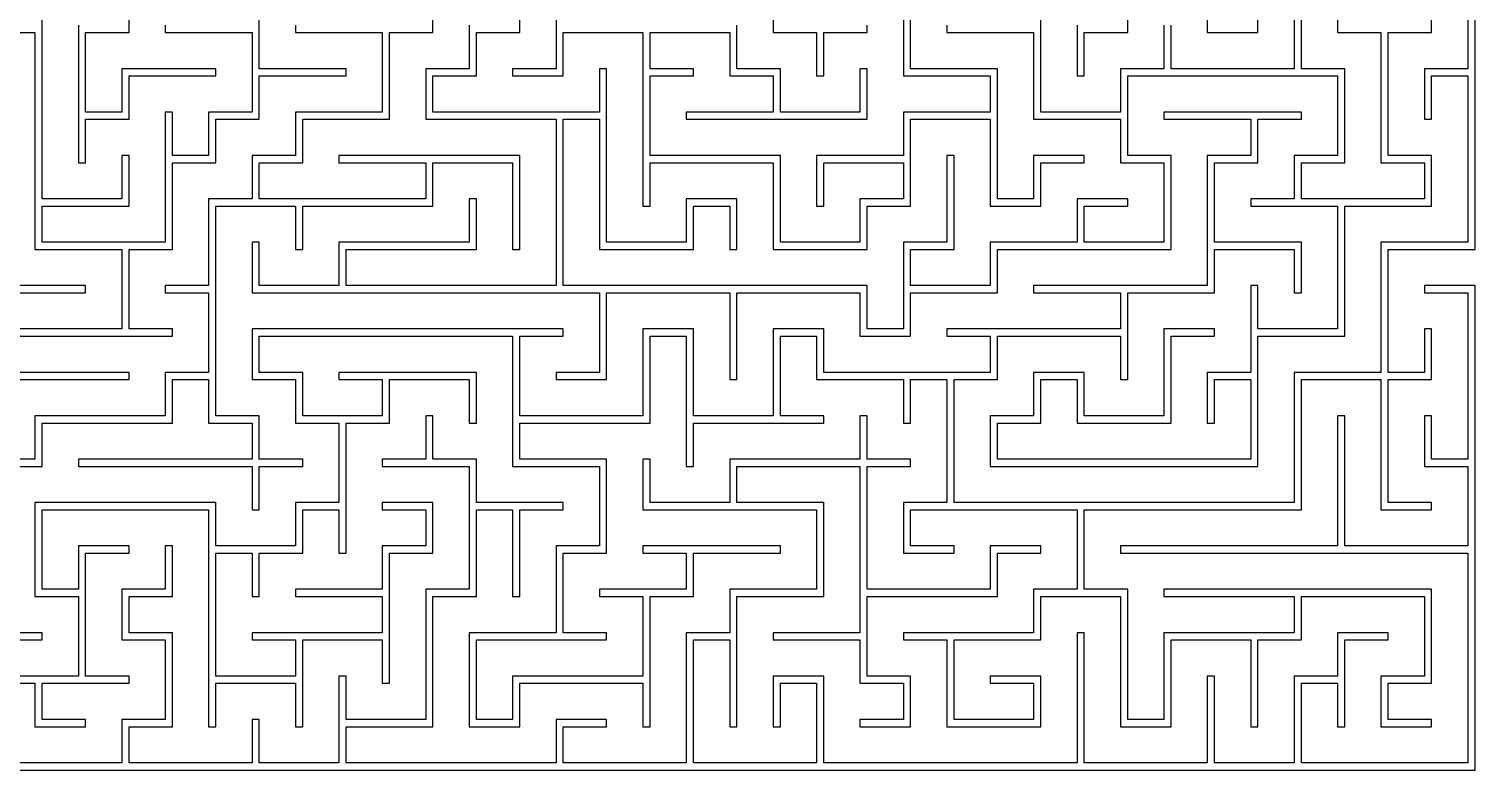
# Model space of a CAD drawing. Header units: millimetres. Extents: x 0 to 72.2, y 0 to 72.2.
# Drawn here: x 24.28 to 72.24, y 0 to 24.6 of the extents above; entities that cross this region are included whole.
import ezdxf

# ---------------------------------------------------------------- set-up
doc = ezdxf.new("R2010")
doc.units = ezdxf.units.MM
doc.layers.add('C18', color=7, linetype='CONTINUOUS', true_color=0x000000)

msp = doc.modelspace()

# ---------------------------------------------------------------- linework, layer by layer
at = {"layer": 'C18'}
for p, q in [((72.24, 17.28), (72.24, 72.24)), ((67.68, 30.24), (67.68, 24.48)), ((72, 30.24), (72, 23.28)), ((41.76, 28.8), (41.76, 23.28)), ((24.72, 18.96), (24.72, 27.36)), ((57.84, 21.84), (57.84, 27.36)), ((65.04, 24.48), (65.04, 27.36)), ((27.6, 24.48), (27.6, 25.92)), ((31.92, 23.28), (31.92, 25.92)), ((37.68, 24.48), (37.68, 25.92)), ((40.56, 24.48), (40.56, 26.16)), ((48.96, 25.92), (48.96, 24.48)), ((53.28, 25.92), (53.28, 23.04)), ((53.52, 23.28), (53.52, 25.92)), ((60.72, 24.48), (60.72, 25.92)), ((63.36, 25.92), (63.36, 24.48)), ((66.24, 26.16), (66.24, 23.28)), ((66.48, 23.28), (66.48, 26.16)), ((70.8, 24.48), (70.8, 26.16)), ((21.84, 24.48), (24.48, 24.48)), ((24.48, 24.48), (24.48, 17.28)), ((25.92, 24.72), (25.92, 20.16)), ((26.16, 21.84), (26.16, 24.48)), ((26.16, 24.48), (27.6, 24.48)), ((28.8, 24.72), (28.8, 24.48)), ((28.8, 24.48), (31.68, 24.48)), ((31.68, 24.48), (31.68, 21.84)), ((33.12, 24.72), (33.12, 24.48)), ((33.12, 24.48), (36, 24.48)), ((36, 24.48), (36, 21.84)), ((36.24, 21.6), (36.24, 24.48)), ((36.24, 24.48), (37.68, 24.48)), ((38.88, 24.72), (38.88, 23.28)), ((39.12, 23.04), (39.12, 24.48)), ((39.12, 24.48), (40.56, 24.48)), ((42, 23.04), (42, 24.48)), ((42, 24.48), (44.64, 24.48)), ((44.64, 24.48), (44.64, 18.72)), ((44.88, 23.28), (44.88, 24.48)), ((44.88, 24.48), (47.52, 24.48)), ((47.52, 24.48), (47.52, 23.04)), ((47.76, 23.28), (47.76, 24.72)), ((48.96, 24.48), (50.4, 24.48)), ((50.4, 24.48), (50.4, 23.04)), ((50.64, 23.04), (50.64, 24.48)), ((50.64, 24.48), (52.08, 24.48)), ((52.08, 24.48), (52.08, 24.72)), ((54.72, 24.72), (54.72, 24.48)), ((54.72, 24.48), (57.6, 24.48)), ((57.6, 24.48), (57.6, 21.6)), ((59.04, 24.72), (59.04, 23.04)), ((59.28, 23.04), (59.28, 24.48)), ((59.28, 24.48), (60.72, 24.48)), ((61.92, 24.72), (61.92, 23.28)), ((62.16, 23.28), (62.16, 24.72)), ((63.36, 24.48), (65.04, 24.48)), ((67.68, 24.48), (69.12, 24.48)), ((69.12, 24.48), (69.12, 20.16)), ((69.36, 20.4), (69.36, 24.48)), ((69.36, 24.48), (70.8, 24.48)), ((30.48, 23.28), (27.36, 23.28)), ((27.36, 23.28), (27.36, 21.84)), ((27.6, 21.6), (27.6, 23.04)), ((27.6, 23.04), (30.48, 23.04)), ((30.48, 23.04), (30.48, 23.28)), ((34.8, 23.28), (31.92, 23.28)), ((31.92, 21.6), (31.92, 23.04)), ((31.92, 23.04), (34.8, 23.04)), ((34.8, 23.04), (34.8, 23.28)), ((38.88, 23.28), (37.44, 23.28)), ((37.44, 23.28), (37.44, 21.6)), ((37.68, 21.84), (37.68, 23.04)), ((37.68, 23.04), (39.12, 23.04)), ((41.76, 23.28), (40.32, 23.28)), ((40.32, 23.28), (40.32, 23.04)), ((40.32, 23.04), (42, 23.04)), ((43.44, 23.28), (43.2, 23.28)), ((43.2, 23.28), (43.2, 21.84)), ((43.44, 17.52), (43.44, 23.28)), ((46.32, 23.28), (44.88, 23.28)), ((44.88, 20.4), (44.88, 23.04)), ((44.88, 23.04), (46.32, 23.04)), ((46.32, 23.04), (46.32, 23.28)), ((47.52, 23.04), (48.96, 23.04)), ((49.2, 23.28), (47.76, 23.28)), ((48.96, 23.04), (48.96, 21.84)), ((49.2, 21.84), (49.2, 23.28)), ((50.4, 23.04), (50.64, 23.04)), ((52.08, 23.28), (51.84, 23.28)), ((51.84, 23.28), (51.84, 21.84)), ((52.08, 21.6), (52.08, 23.28)), ((53.28, 23.04), (56.16, 23.04)), ((56.4, 23.28), (53.52, 23.28)), ((56.16, 23.04), (56.16, 21.84)), ((56.4, 18.96), (56.4, 23.28)), ((59.04, 23.04), (59.28, 23.04)), ((61.92, 23.28), (60.48, 23.28)), ((60.48, 23.28), (60.48, 21.84)), ((60.72, 20.4), (60.72, 23.04)), ((60.72, 23.04), (67.68, 23.04)), ((66.24, 23.28), (62.16, 23.28)), ((67.92, 23.28), (66.48, 23.28)), ((67.68, 23.04), (67.68, 20.4)), ((67.92, 20.16), (67.92, 23.28)), ((72, 23.28), (70.56, 23.28)), ((70.56, 23.28), (70.56, 21.6)), ((70.8, 21.6), (70.8, 23.04)), ((70.8, 23.04), (72, 23.04)), ((72, 23.04), (72, 17.52)), ((27.36, 21.84), (26.16, 21.84)), ((26.16, 20.16), (26.16, 21.6)), ((26.16, 21.6), (27.6, 21.6)), ((29.04, 21.84), (28.8, 21.84)), ((28.8, 21.84), (28.8, 17.52)), ((29.04, 20.4), (29.04, 21.84)), ((31.68, 21.84), (30.24, 21.84)), ((30.24, 21.84), (30.24, 20.4)), ((30.48, 20.16), (30.48, 21.6)), ((30.48, 21.6), (31.92, 21.6)), ((36, 21.84), (33.12, 21.84)), ((33.12, 21.84), (33.12, 20.4)), ((33.36, 20.16), (33.36, 21.6)), ((33.36, 21.6), (36.24, 21.6)), ((37.44, 21.6), (41.76, 21.6)), ((43.2, 21.84), (37.68, 21.84)), ((41.76, 21.6), (41.76, 16.08)), ((42, 16.08), (42, 21.6)), ((42, 21.6), (43.2, 21.6)), ((43.2, 21.6), (43.2, 17.28)), ((48.96, 21.84), (46.08, 21.84)), ((46.08, 21.84), (46.08, 21.6)), ((46.08, 21.6), (52.08, 21.6)), ((51.84, 21.84), (49.2, 21.84)), ((56.16, 21.84), (53.28, 21.84)), ((53.28, 21.84), (53.28, 20.4)), ((53.52, 18.72), (53.52, 21.6)), ((53.52, 21.6), (56.16, 21.6)), ((56.16, 21.6), (56.16, 18.72)), ((57.6, 21.6), (60.48, 21.6)), ((60.48, 21.84), (57.84, 21.84)), ((60.48, 21.6), (60.48, 20.16)), ((66.48, 21.84), (61.92, 21.84)), ((61.92, 21.84), (61.92, 21.6)), ((61.92, 21.6), (64.8, 21.6)), ((64.8, 21.6), (64.8, 20.4)), ((65.04, 20.16), (65.04, 21.6)), ((65.04, 21.6), (66.48, 21.6)), ((66.48, 21.6), (66.48, 21.84)), ((70.56, 21.6), (70.8, 21.6)), ((25.92, 20.16), (26.16, 20.16)), ((27.6, 20.4), (27.36, 20.4)), ((27.36, 20.4), (27.36, 18.96)), ((27.6, 18.72), (27.6, 20.4)), ((30.24, 20.4), (29.04, 20.4)), ((29.04, 17.28), (29.04, 20.16)), ((29.04, 20.16), (30.48, 20.16)), ((33.12, 20.4), (31.68, 20.4)), ((31.68, 20.4), (31.68, 18.96)), ((31.92, 18.96), (31.92, 20.16)), ((31.92, 20.16), (33.36, 20.16)), ((40.56, 20.4), (34.56, 20.4)), ((34.56, 20.4), (34.56, 20.16)), ((34.56, 20.16), (37.44, 20.16)), ((37.44, 20.16), (37.44, 18.96)), ((37.68, 18.72), (37.68, 20.16)), ((37.68, 20.16), (40.32, 20.16)), ((40.32, 20.16), (40.32, 17.28)), ((40.56, 17.28), (40.56, 20.4)), ((49.2, 20.4), (44.88, 20.4)), ((44.88, 18.72), (44.88, 20.16)), ((44.88, 20.16), (48.96, 20.16)), ((48.96, 20.16), (48.96, 17.28)), ((49.2, 17.52), (49.2, 20.4)), ((53.28, 20.4), (50.4, 20.4)), ((50.4, 20.4), (50.4, 18.72)), ((50.64, 18.72), (50.64, 20.16)), ((50.64, 20.16), (53.28, 20.16)), ((53.28, 20.16), (53.28, 18.96)), ((54.96, 20.4), (54.72, 20.4)), ((54.72, 20.4), (54.72, 17.52)), ((54.96, 17.28), (54.96, 20.4)), ((59.28, 20.4), (57.6, 20.4)), ((57.6, 20.4), (57.6, 18.96)), ((57.84, 18.72), (57.84, 20.16)), ((57.84, 20.16), (59.28, 20.16)), ((59.28, 20.16), (59.28, 20.4)), ((60.48, 20.16), (61.92, 20.16)), ((62.16, 20.4), (60.72, 20.4)), ((61.92, 20.16), (61.92, 17.52)), ((62.16, 17.28), (62.16, 20.4)), ((64.8, 20.4), (63.36, 20.4)), ((63.36, 20.4), (63.36, 16.08)), ((63.6, 17.52), (63.6, 20.16)), ((63.6, 20.16), (65.04, 20.16)), ((67.68, 20.4), (66.24, 20.4)), ((66.24, 20.4), (66.24, 18.96)), ((66.48, 18.96), (66.48, 20.16)), ((66.48, 20.16), (67.92, 20.16)), ((69.12, 20.16), (70.56, 20.16)), ((70.8, 20.4), (69.36, 20.4)), ((70.56, 20.16), (70.56, 18.96)), ((70.8, 18.72), (70.8, 20.4)), ((27.36, 18.96), (24.72, 18.96)), ((24.72, 17.52), (24.72, 18.72)), ((24.72, 18.72), (27.6, 18.72)), ((31.68, 18.96), (30.24, 18.96)), ((30.24, 18.96), (30.24, 16.08)), ((30.48, 11.76), (30.48, 18.72)), ((30.48, 18.72), (33.12, 18.72)), ((37.44, 18.96), (31.92, 18.96)), ((33.12, 18.72), (33.12, 17.28)), ((33.36, 17.28), (33.36, 18.72)), ((33.36, 18.72), (37.68, 18.72)), ((39.12, 18.96), (38.88, 18.96)), ((38.88, 18.96), (38.88, 17.52)), ((39.12, 17.28), (39.12, 18.96)), ((44.64, 18.72), (44.88, 18.72)), ((47.76, 18.96), (46.08, 18.96)), ((46.08, 18.96), (46.08, 17.52)), ((46.32, 17.28), (46.32, 18.72)), ((46.32, 18.72), (47.52, 18.72)), ((47.52, 18.72), (47.52, 17.28)), ((47.76, 17.28), (47.76, 18.96)), ((50.4, 18.72), (50.64, 18.72)), ((53.28, 18.96), (51.84, 18.96)), ((51.84, 18.96), (51.84, 17.52)), ((52.08, 17.28), (52.08, 18.72)), ((52.08, 18.72), (53.52, 18.72)), ((56.16, 18.72), (57.84, 18.72)), ((57.6, 18.96), (56.4, 18.96)), ((60.72, 18.96), (59.04, 18.96)), ((59.04, 18.96), (59.04, 17.52)), ((59.28, 17.52), (59.28, 18.72)), ((59.28, 18.72), (60.72, 18.72)), ((60.72, 18.72), (60.72, 18.96)), ((66.24, 18.96), (64.8, 18.96)), ((64.8, 18.96), (64.8, 18.72)), ((64.8, 18.72), (67.68, 18.72)), ((70.56, 18.96), (66.48, 18.96)), ((67.68, 18.72), (67.68, 14.64)), ((67.92, 14.4), (67.92, 18.72)), ((67.92, 18.72), (70.8, 18.72)), ((24.48, 17.28), (27.36, 17.28)), ((28.8, 17.52), (24.72, 17.52)), ((27.36, 17.28), (27.36, 14.64)), ((27.6, 14.64), (27.6, 17.28)), ((27.6, 17.28), (29.04, 17.28)), ((31.92, 17.52), (31.68, 17.52)), ((31.68, 17.52), (31.68, 15.84)), ((31.92, 16.08), (31.92, 17.52)), ((33.12, 17.28), (33.36, 17.28)), ((38.88, 17.52), (34.56, 17.52)), ((34.56, 17.52), (34.56, 16.08)), ((34.8, 16.08), (34.8, 17.28)), ((34.8, 17.28), (39.12, 17.28)), ((40.32, 17.28), (40.56, 17.28)), ((43.2, 17.28), (46.32, 17.28)), ((46.08, 17.52), (43.44, 17.52)), ((47.52, 17.28), (47.76, 17.28)), ((48.96, 17.28), (52.08, 17.28)), ((51.84, 17.52), (49.2, 17.52)), ((54.72, 17.52), (53.28, 17.52)), ((53.28, 17.52), (53.28, 14.64)), ((53.52, 16.08), (53.52, 17.28)), ((53.52, 17.28), (54.96, 17.28)), ((59.04, 17.52), (56.16, 17.52)), ((56.16, 17.52), (56.16, 16.08)), ((56.4, 15.84), (56.4, 17.28)), ((56.4, 17.28), (62.16, 17.28)), ((61.92, 17.52), (59.28, 17.52)), ((66.48, 17.52), (63.6, 17.52)), ((63.6, 15.84), (63.6, 17.28)), ((63.6, 17.28), (66.24, 17.28)), ((66.24, 17.28), (66.24, 15.84)), ((66.48, 15.84), (66.48, 17.52)), ((72, 17.52), (69.12, 17.52)), ((69.12, 17.52), (69.12, 13.2)), ((69.36, 13.2), (69.36, 17.28)), ((69.36, 17.28), (72.24, 17.28)), ((21.6, 15.84), (26.16, 15.84)), ((26.16, 16.08), (23.28, 16.08)), ((26.16, 15.84), (26.16, 16.08)), ((30.24, 16.08), (28.8, 16.08)), ((28.8, 16.08), (28.8, 15.84)), ((28.8, 15.84), (30.24, 15.84)), ((30.24, 15.84), (30.24, 13.2)), ((31.68, 15.84), (43.2, 15.84)), ((34.56, 16.08), (31.92, 16.08)), ((41.76, 16.08), (34.8, 16.08)), ((52.08, 16.08), (42, 16.08)), ((43.2, 15.84), (43.2, 13.2)), ((43.44, 12.96), (43.44, 15.84)), ((43.44, 15.84), (47.52, 15.84)), ((47.52, 15.84), (47.52, 12.96)), ((47.76, 12.96), (47.76, 15.84)), ((47.76, 15.84), (51.84, 15.84)), ((51.84, 15.84), (51.84, 14.4)), ((52.08, 14.64), (52.08, 16.08)), ((56.16, 16.08), (53.52, 16.08)), ((53.52, 14.4), (53.52, 15.84)), ((53.52, 15.84), (56.4, 15.84)), ((63.36, 16.08), (57.6, 16.08)), ((57.6, 16.08), (57.6, 15.84)), ((57.6, 15.84), (60.48, 15.84)), ((60.48, 15.84), (60.48, 14.64)), ((60.72, 12.96), (60.72, 15.84)), ((60.72, 15.84), (63.6, 15.84)), ((65.04, 16.08), (64.8, 16.08)), ((64.8, 16.08), (64.8, 13.2)), ((65.04, 14.64), (65.04, 16.08)), ((66.24, 15.84), (66.48, 15.84)), ((72.24, 16.08), (70.56, 16.08)), ((70.56, 16.08), (70.56, 15.84)), ((70.56, 15.84), (72, 15.84)), ((72, 15.84), (72, 10.32)), ((72.24, 0), (72.24, 16.08)), ((27.36, 14.64), (20.4, 14.64)), ((23.28, 14.4), (29.04, 14.4)), ((29.04, 14.64), (27.6, 14.64)), ((29.04, 14.4), (29.04, 14.64)), ((42, 14.64), (31.68, 14.64)), ((31.68, 14.64), (31.68, 12.96)), ((31.92, 13.2), (31.92, 14.4)), ((31.92, 14.4), (40.32, 14.4)), ((40.32, 14.4), (40.32, 10.08)), ((40.56, 11.76), (40.56, 14.4)), ((40.56, 14.4), (42, 14.4)), ((42, 14.4), (42, 14.64)), ((46.32, 14.64), (44.64, 14.64)), ((44.64, 14.64), (44.64, 11.76)), ((44.88, 11.52), (44.88, 14.4)), ((44.88, 14.4), (46.08, 14.4)), ((46.08, 14.4), (46.08, 10.08)), ((46.32, 11.76), (46.32, 14.64)), ((50.64, 14.64), (48.96, 14.64)), ((48.96, 14.64), (48.96, 11.76)), ((49.2, 11.76), (49.2, 14.4)), ((49.2, 14.4), (50.4, 14.4)), ((50.4, 14.4), (50.4, 12.96)), ((50.64, 13.2), (50.64, 14.64)), ((51.84, 14.4), (53.52, 14.4)), ((53.28, 14.64), (52.08, 14.64)), ((60.48, 14.64), (54.72, 14.64)), ((54.72, 14.64), (54.72, 14.4)), ((54.72, 14.4), (56.16, 14.4)), ((56.16, 14.4), (56.16, 13.2)), ((56.4, 12.96), (56.4, 14.4)), ((56.4, 14.4), (60.48, 14.4)), ((60.48, 14.4), (60.48, 12.96)), ((63.6, 14.64), (61.92, 14.64)), ((61.92, 14.64), (61.92, 11.76)), ((62.16, 11.52), (62.16, 14.4)), ((62.16, 14.4), (63.6, 14.4)), ((63.6, 14.4), (63.6, 14.64)), ((67.68, 14.64), (65.04, 14.64)), ((65.04, 10.08), (65.04, 14.4)), ((65.04, 14.4), (67.92, 14.4)), ((70.8, 14.64), (70.56, 14.64)), ((70.56, 14.64), (70.56, 13.2)), ((70.8, 12.96), (70.8, 14.64)), ((27.6, 13.2), (23.28, 13.2)), ((23.28, 12.96), (27.6, 12.96)), ((27.6, 12.96), (27.6, 13.2)), ((30.24, 13.2), (28.8, 13.2)), ((28.8, 13.2), (28.8, 11.76)), ((29.04, 11.52), (29.04, 12.96)), ((29.04, 12.96), (30.24, 12.96)), ((30.24, 12.96), (30.24, 11.52)), ((31.68, 12.96), (33.12, 12.96)), ((33.36, 13.2), (31.92, 13.2)), ((33.12, 12.96), (33.12, 11.52)), ((33.36, 11.76), (33.36, 13.2)), ((39.12, 13.2), (34.56, 13.2)), ((34.56, 13.2), (34.56, 12.96)), ((34.56, 12.96), (36, 12.96)), ((36, 12.96), (36, 11.76)), ((36.24, 11.52), (36.24, 12.96)), ((36.24, 12.96), (38.88, 12.96)), ((38.88, 12.96), (38.88, 11.52)), ((39.12, 11.52), (39.12, 13.2)), ((43.2, 13.2), (41.76, 13.2)), ((41.76, 13.2), (41.76, 12.96)), ((41.76, 12.96), (43.44, 12.96)), ((47.52, 12.96), (47.76, 12.96)), ((50.4, 12.96), (53.28, 12.96)), ((56.16, 13.2), (50.64, 13.2)), ((53.28, 12.96), (53.28, 11.52)), ((53.52, 11.52), (53.52, 12.96)), ((53.52, 12.96), (54.72, 12.96)), ((54.72, 12.96), (54.72, 8.88)), ((54.96, 8.88), (54.96, 12.96)), ((54.96, 12.96), (56.4, 12.96)), ((59.28, 13.2), (57.6, 13.2)), ((57.6, 13.2), (57.6, 11.76)), ((57.84, 11.52), (57.84, 12.96)), ((57.84, 12.96), (59.04, 12.96)), ((59.04, 12.96), (59.04, 11.52)), ((59.28, 11.76), (59.28, 13.2)), ((60.48, 12.96), (60.72, 12.96)), ((64.8, 13.2), (63.36, 13.2)), ((63.36, 13.2), (63.36, 11.52)), ((63.6, 11.52), (63.6, 12.96)), ((63.6, 12.96), (64.8, 12.96)), ((64.8, 12.96), (64.8, 10.32)), ((69.12, 13.2), (66.24, 13.2)), ((66.24, 13.2), (66.24, 8.88)), ((66.48, 8.64), (66.48, 12.96)), ((66.48, 12.96), (69.12, 12.96)), ((69.12, 12.96), (69.12, 8.64)), ((70.56, 13.2), (69.36, 13.2)), ((69.36, 8.88), (69.36, 12.96)), ((69.36, 12.96), (70.8, 12.96)), ((28.8, 11.76), (24.48, 11.76)), ((24.48, 11.76), (24.48, 10.32)), ((24.72, 10.08), (24.72, 11.52)), ((24.72, 11.52), (29.04, 11.52)), ((30.24, 11.52), (31.68, 11.52)), ((31.92, 11.76), (30.48, 11.76)), ((31.68, 11.52), (31.68, 10.32)), ((31.92, 10.32), (31.92, 11.76)), ((33.12, 11.52), (34.56, 11.52)), ((36, 11.76), (33.36, 11.76)), ((34.56, 11.52), (34.56, 8.88)), ((34.8, 7.2), (34.8, 11.52)), ((34.8, 11.52), (36.24, 11.52)), ((37.68, 11.76), (37.44, 11.76)), ((37.44, 11.76), (37.44, 10.32)), ((37.68, 10.32), (37.68, 11.76)), ((38.88, 11.52), (39.12, 11.52)), ((44.64, 11.76), (40.56, 11.76)), ((40.56, 10.32), (40.56, 11.52)), ((40.56, 11.52), (44.88, 11.52)), ((48.96, 11.76), (46.32, 11.76)), ((46.32, 10.08), (46.32, 11.52)), ((46.32, 11.52), (50.64, 11.52)), ((50.64, 11.76), (49.2, 11.76)), ((50.64, 11.52), (50.64, 11.76)), ((52.08, 11.76), (51.84, 11.76)), ((51.84, 11.76), (51.84, 10.32)), ((52.08, 10.32), (52.08, 11.76)), ((53.28, 11.52), (53.52, 11.52)), ((57.6, 11.76), (56.16, 11.76)), ((56.16, 11.76), (56.16, 10.08)), ((56.4, 10.32), (56.4, 11.52)), ((56.4, 11.52), (57.84, 11.52)), ((59.04, 11.52), (62.16, 11.52)), ((61.92, 11.76), (59.28, 11.76)), ((63.36, 11.52), (63.6, 11.52)), ((67.92, 11.76), (67.68, 11.76)), ((67.68, 11.76), (67.68, 7.44)), ((67.92, 7.44), (67.92, 11.76)), ((70.8, 11.76), (70.56, 11.76)), ((70.56, 11.76), (70.56, 10.08)), ((70.8, 10.32), (70.8, 11.76)), ((24.48, 10.32), (21.84, 10.32)), ((23.28, 10.08), (24.72, 10.08)), ((31.68, 10.32), (25.92, 10.32)), ((25.92, 10.32), (25.92, 10.08)), ((25.92, 10.08), (31.68, 10.08)), ((31.68, 10.08), (31.68, 8.64)), ((33.36, 10.32), (31.92, 10.32)), ((31.92, 8.64), (31.92, 10.08)), ((31.92, 10.08), (33.36, 10.08)), ((33.36, 10.08), (33.36, 10.32)), ((37.44, 10.32), (36, 10.32)), ((36, 10.32), (36, 10.08)), ((36, 10.08), (38.88, 10.08)), ((39.12, 10.32), (37.68, 10.32)), ((38.88, 10.08), (38.88, 6)), ((39.12, 8.88), (39.12, 10.32)), ((40.32, 10.08), (43.2, 10.08)), ((43.44, 10.32), (40.56, 10.32)), ((43.2, 10.08), (43.2, 7.44)), ((43.44, 7.2), (43.44, 10.32)), ((44.88, 10.32), (44.64, 10.32)), ((44.64, 10.32), (44.64, 8.64)), ((44.88, 8.88), (44.88, 10.32)), ((46.08, 10.08), (46.32, 10.08)), ((51.84, 10.32), (47.52, 10.32)), ((47.52, 10.32), (47.52, 8.88)), ((47.76, 8.88), (47.76, 10.08)), ((47.76, 10.08), (51.84, 10.08)), ((51.84, 10.08), (51.84, 4.56)), ((53.52, 10.32), (52.08, 10.32)), ((52.08, 6), (52.08, 10.08)), ((52.08, 10.08), (53.52, 10.08)), ((53.52, 10.08), (53.52, 10.32)), ((56.16, 10.08), (65.04, 10.08)), ((64.8, 10.32), (56.4, 10.32)), ((70.56, 10.08), (72, 10.08)), ((72, 10.32), (70.8, 10.32)), ((72, 10.08), (72, 7.44)), ((30.48, 8.88), (24.48, 8.88)), ((24.48, 8.88), (24.48, 5.76)), ((24.72, 6), (24.72, 8.64)), ((24.72, 8.64), (30.24, 8.64)), ((30.24, 8.64), (30.24, 1.44)), ((30.48, 7.44), (30.48, 8.88)), ((31.68, 8.64), (31.92, 8.64)), ((34.56, 8.88), (33.12, 8.88)), ((33.12, 8.88), (33.12, 7.44)), ((33.36, 7.2), (33.36, 8.64)), ((33.36, 8.64), (34.56, 8.64)), ((34.56, 8.64), (34.56, 7.2)), ((37.68, 8.88), (36, 8.88)), ((36, 8.88), (36, 8.64)), ((36, 8.64), (37.44, 8.64)), ((37.44, 8.64), (37.44, 7.44)), ((37.68, 7.2), (37.68, 8.88)), ((42, 8.88), (39.12, 8.88)), ((39.12, 5.76), (39.12, 8.64)), ((39.12, 8.64), (40.32, 8.64)), ((40.32, 8.64), (40.32, 5.76)), ((40.56, 5.76), (40.56, 8.64)), ((40.56, 8.64), (42, 8.64)), ((42, 8.64), (42, 8.88)), ((44.64, 8.64), (50.4, 8.64)), ((47.52, 8.88), (44.88, 8.88)), ((50.64, 8.88), (47.76, 8.88)), ((50.4, 8.64), (50.4, 6)), ((50.64, 5.76), (50.64, 8.88)), ((54.72, 8.88), (53.28, 8.88)), ((53.28, 8.88), (53.28, 7.2)), ((53.52, 7.44), (53.52, 8.64)), ((53.52, 8.64), (59.04, 8.64)), ((66.24, 8.88), (54.96, 8.88)), ((59.04, 8.64), (59.04, 6)), ((59.28, 6), (59.28, 8.64)), ((59.28, 8.64), (66.48, 8.64)), ((69.12, 8.64), (70.8, 8.64)), ((70.8, 8.88), (69.36, 8.88)), ((70.8, 8.64), (70.8, 8.88)), ((27.6, 7.44), (25.92, 7.44)), ((25.92, 7.44), (25.92, 6)), ((26.16, 3.12), (26.16, 7.2)), ((26.16, 7.2), (27.6, 7.2)), ((27.6, 7.2), (27.6, 7.44)), ((29.04, 7.44), (28.8, 7.44)), ((28.8, 7.44), (28.8, 6)), ((29.04, 5.76), (29.04, 7.44)), ((33.12, 7.44), (30.48, 7.44)), ((30.48, 3.12), (30.48, 7.2)), ((30.48, 7.2), (31.68, 7.2)), ((31.68, 7.2), (31.68, 5.76)), ((31.92, 5.76), (31.92, 7.2)), ((31.92, 7.2), (33.36, 7.2)), ((34.56, 7.2), (34.8, 7.2)), ((37.44, 7.44), (36, 7.44)), ((36, 7.44), (36, 6)), ((36.24, 2.88), (36.24, 7.2)), ((36.24, 7.2), (37.68, 7.2)), ((43.2, 7.44), (41.76, 7.44)), ((41.76, 7.44), (41.76, 4.56)), ((42, 4.56), (42, 7.2)), ((42, 7.2), (43.44, 7.2)), ((49.2, 7.44), (44.64, 7.44)), ((44.64, 7.44), (44.64, 7.2)), ((44.64, 7.2), (46.08, 7.2)), ((46.08, 7.2), (46.08, 6)), ((46.32, 5.76), (46.32, 7.2)), ((46.32, 7.2), (49.2, 7.2)), ((49.2, 7.2), (49.2, 7.44)), ((53.28, 7.2), (54.96, 7.2)), ((54.96, 7.44), (53.52, 7.44)), ((54.96, 7.2), (54.96, 7.44)), ((57.84, 7.44), (56.16, 7.44)), ((56.16, 7.44), (56.16, 6)), ((56.4, 5.76), (56.4, 7.2)), ((56.4, 7.2), (57.84, 7.2)), ((57.84, 7.2), (57.84, 7.44)), ((67.68, 7.44), (60.48, 7.44)), ((60.48, 7.44), (60.48, 7.2)), ((60.48, 7.2), (72, 7.2)), ((72, 7.44), (67.92, 7.44)), ((72, 7.2), (72, 0.24)), ((24.48, 5.76), (25.92, 5.76)), ((25.92, 6), (24.72, 6)), ((25.92, 5.76), (25.92, 3.12)), ((28.8, 6), (27.36, 6)), ((27.36, 6), (27.36, 4.32)), ((27.6, 4.56), (27.6, 5.76)), ((27.6, 5.76), (29.04, 5.76)), ((31.68, 5.76), (31.92, 5.76)), ((36, 6), (33.12, 6)), ((33.12, 6), (33.12, 5.76)), ((33.12, 5.76), (36, 5.76)), ((36, 5.76), (36, 4.56)), ((38.88, 6), (37.44, 6)), ((37.44, 6), (37.44, 1.68)), ((37.68, 1.44), (37.68, 5.76)), ((37.68, 5.76), (39.12, 5.76)), ((40.32, 5.76), (40.56, 5.76)), ((46.08, 6), (43.2, 6)), ((43.2, 6), (43.2, 5.76)), ((43.2, 5.76), (44.64, 5.76)), ((44.64, 5.76), (44.64, 3.12)), ((44.88, 1.44), (44.88, 5.76)), ((44.88, 5.76), (46.32, 5.76)), ((50.4, 6), (47.52, 6)), ((47.52, 6), (47.52, 4.56)), ((47.76, 1.44), (47.76, 5.76)), ((47.76, 5.76), (50.64, 5.76)), ((56.16, 6), (52.08, 6)), ((52.08, 3.12), (52.08, 5.76)), ((52.08, 5.76), (56.4, 5.76)), ((59.04, 6), (57.6, 6)), ((57.6, 6), (57.6, 4.56)), ((57.84, 4.32), (57.84, 5.76)), ((57.84, 5.76), (60.48, 5.76)), ((60.72, 6), (59.28, 6)), ((60.48, 5.76), (60.48, 1.44)), ((60.72, 1.68), (60.72, 6)), ((70.8, 6), (61.92, 6)), ((61.92, 6), (61.92, 5.76)), ((61.92, 5.76), (66.24, 5.76)), ((66.24, 5.76), (66.24, 4.56)), ((66.48, 4.32), (66.48, 5.76)), ((66.48, 5.76), (70.56, 5.76)), ((70.56, 5.76), (70.56, 3.12)), ((70.8, 2.88), (70.8, 6)), ((21.84, 4.32), (24.72, 4.32)), ((24.72, 4.56), (23.28, 4.56)), ((24.72, 4.32), (24.72, 4.56)), ((27.36, 4.32), (28.8, 4.32)), ((29.04, 4.56), (27.6, 4.56)), ((28.8, 4.32), (28.8, 1.68)), ((29.04, 1.44), (29.04, 4.56)), ((36, 4.56), (31.68, 4.56)), ((31.68, 4.56), (31.68, 4.32)), ((31.68, 4.32), (33.12, 4.32)), ((33.12, 4.32), (33.12, 3.12)), ((33.36, 1.44), (33.36, 4.32)), ((33.36, 4.32), (36, 4.32)), ((36, 4.32), (36, 2.88)), ((41.76, 4.56), (38.88, 4.56)), ((38.88, 4.56), (38.88, 1.44)), ((39.12, 1.68), (39.12, 4.32)), ((39.12, 4.32), (43.44, 4.32)), ((43.44, 4.56), (42, 4.56)), ((43.44, 4.32), (43.44, 4.56)), ((47.52, 4.56), (46.08, 4.56)), ((46.08, 4.56), (46.08, 0.24)), ((46.32, 0.24), (46.32, 4.32)), ((46.32, 4.32), (47.52, 4.32)), ((47.52, 4.32), (47.52, 1.44)), ((51.84, 4.56), (48.96, 4.56)), ((48.96, 4.56), (48.96, 4.32)), ((48.96, 4.32), (51.84, 4.32)), ((51.84, 4.32), (51.84, 2.88)), ((57.6, 4.56), (53.28, 4.56)), ((53.28, 4.56), (53.28, 4.32)), ((53.28, 4.32), (54.72, 4.32)), ((54.72, 4.32), (54.72, 1.44)), ((54.96, 1.68), (54.96, 4.32)), ((54.96, 4.32), (57.84, 4.32)), ((59.28, 4.56), (59.04, 4.56)), ((59.04, 4.56), (59.04, 0.24)), ((59.28, 0.24), (59.28, 4.56)), ((66.24, 4.56), (61.92, 4.56)), ((61.92, 4.56), (61.92, 1.68)), ((62.16, 1.44), (62.16, 4.32)), ((62.16, 4.32), (64.8, 4.32)), ((64.8, 4.32), (64.8, 1.44)), ((65.04, 1.44), (65.04, 4.32)), ((65.04, 4.32), (66.48, 4.32)), ((69.36, 4.56), (67.68, 4.56)), ((67.68, 4.56), (67.68, 3.12)), ((67.92, 1.44), (67.92, 4.32)), ((67.92, 4.32), (69.36, 4.32)), ((69.36, 4.32), (69.36, 4.56)), ((25.92, 3.12), (23.04, 3.12)), ((23.04, 2.88), (24.48, 2.88)), ((24.48, 2.88), (24.48, 1.44)), ((24.72, 1.68), (24.72, 2.88)), ((24.72, 2.88), (27.6, 2.88)), ((27.6, 3.12), (26.16, 3.12)), ((27.6, 2.88), (27.6, 3.12)), ((33.12, 3.12), (30.48, 3.12)), ((30.48, 1.44), (30.48, 2.88)), ((30.48, 2.88), (33.12, 2.88)), ((33.12, 2.88), (33.12, 1.44)), ((34.8, 3.12), (34.56, 3.12)), ((34.56, 3.12), (34.56, 0.24)), ((34.8, 1.68), (34.8, 3.12)), ((36, 2.88), (36.24, 2.88)), ((44.64, 3.12), (40.32, 3.12)), ((40.32, 3.12), (40.32, 1.68)), ((40.56, 1.44), (40.56, 2.88)), ((40.56, 2.88), (44.64, 2.88)), ((44.64, 2.88), (44.64, 1.44)), ((50.64, 3.12), (48.96, 3.12)), ((48.96, 3.12), (48.96, 1.44)), ((49.2, 1.44), (49.2, 2.88)), ((49.2, 2.88), (50.4, 2.88)), ((50.4, 2.88), (50.4, 0.24)), ((50.64, 0.24), (50.64, 3.12)), ((51.84, 2.88), (53.28, 2.88)), ((53.52, 3.12), (52.08, 3.12)), ((53.28, 2.88), (53.28, 1.68)), ((53.52, 1.44), (53.52, 3.12)), ((57.84, 3.12), (56.16, 3.12)), ((56.16, 3.12), (56.16, 2.88)), ((56.16, 2.88), (57.6, 2.88)), ((57.6, 2.88), (57.6, 1.68)), ((57.84, 1.44), (57.84, 3.12)), ((63.6, 3.12), (63.36, 3.12)), ((63.36, 3.12), (63.36, 0.24)), ((63.6, 0.24), (63.6, 3.12)), ((67.68, 3.12), (66.24, 3.12)), ((66.24, 3.12), (66.24, 0.24)), ((66.48, 0.24), (66.48, 2.88)), ((66.48, 2.88), (67.68, 2.88)), ((67.68, 2.88), (67.68, 1.44)), ((70.56, 3.12), (69.12, 3.12)), ((69.12, 3.12), (69.12, 1.44)), ((69.36, 1.68), (69.36, 2.88)), ((69.36, 2.88), (70.8, 2.88)), ((24.48, 1.44), (26.16, 1.44)), ((26.16, 1.68), (24.72, 1.68)), ((26.16, 1.44), (26.16, 1.68)), ((28.8, 1.68), (27.36, 1.68)), ((27.36, 1.68), (27.36, 0.24)), ((27.6, 0.24), (27.6, 1.44)), ((27.6, 1.44), (29.04, 1.44)), ((30.24, 1.44), (30.48, 1.44)), ((31.92, 1.68), (31.68, 1.68)), ((31.68, 1.68), (31.68, 0.24)), ((31.92, 0.24), (31.92, 1.68)), ((33.12, 1.44), (33.36, 1.44)), ((37.44, 1.68), (34.8, 1.68)), ((34.8, 0.24), (34.8, 1.44)), ((34.8, 1.44), (37.68, 1.44)), ((38.88, 1.44), (40.56, 1.44)), ((40.32, 1.68), (39.12, 1.68)), ((43.44, 1.68), (41.76, 1.68)), ((41.76, 1.68), (41.76, 0.24)), ((42, 0.24), (42, 1.44)), ((42, 1.44), (43.44, 1.44)), ((43.44, 1.44), (43.44, 1.68)), ((44.64, 1.44), (44.88, 1.44)), ((47.52, 1.44), (47.76, 1.44)), ((48.96, 1.44), (49.2, 1.44)), ((53.28, 1.68), (51.84, 1.68)), ((51.84, 1.68), (51.84, 1.44)), ((51.84, 1.44), (53.52, 1.44)), ((54.72, 1.44), (57.84, 1.44)), ((57.6, 1.68), (54.96, 1.68)), ((60.48, 1.44), (62.16, 1.44)), ((61.92, 1.68), (60.72, 1.68)), ((64.8, 1.44), (65.04, 1.44)), ((67.68, 1.44), (67.92, 1.44)), ((69.12, 1.44), (70.8, 1.44)), ((70.8, 1.68), (69.36, 1.68)), ((70.8, 1.44), (70.8, 1.68)), ((0, 0), (72.24, 0)), ((27.36, 0.24), (14.64, 0.24)), ((31.68, 0.24), (27.6, 0.24)), ((34.56, 0.24), (31.92, 0.24)), ((41.76, 0.24), (34.8, 0.24)), ((46.08, 0.24), (42, 0.24)), ((50.4, 0.24), (46.32, 0.24)), ((59.04, 0.24), (50.64, 0.24)), ((63.36, 0.24), (59.28, 0.24)), ((66.24, 0.24), (63.6, 0.24)), ((72, 0.24), (66.48, 0.24))]:
    msp.add_line(p, q, dxfattribs=at)

doc.saveas('drawing.dxf')
